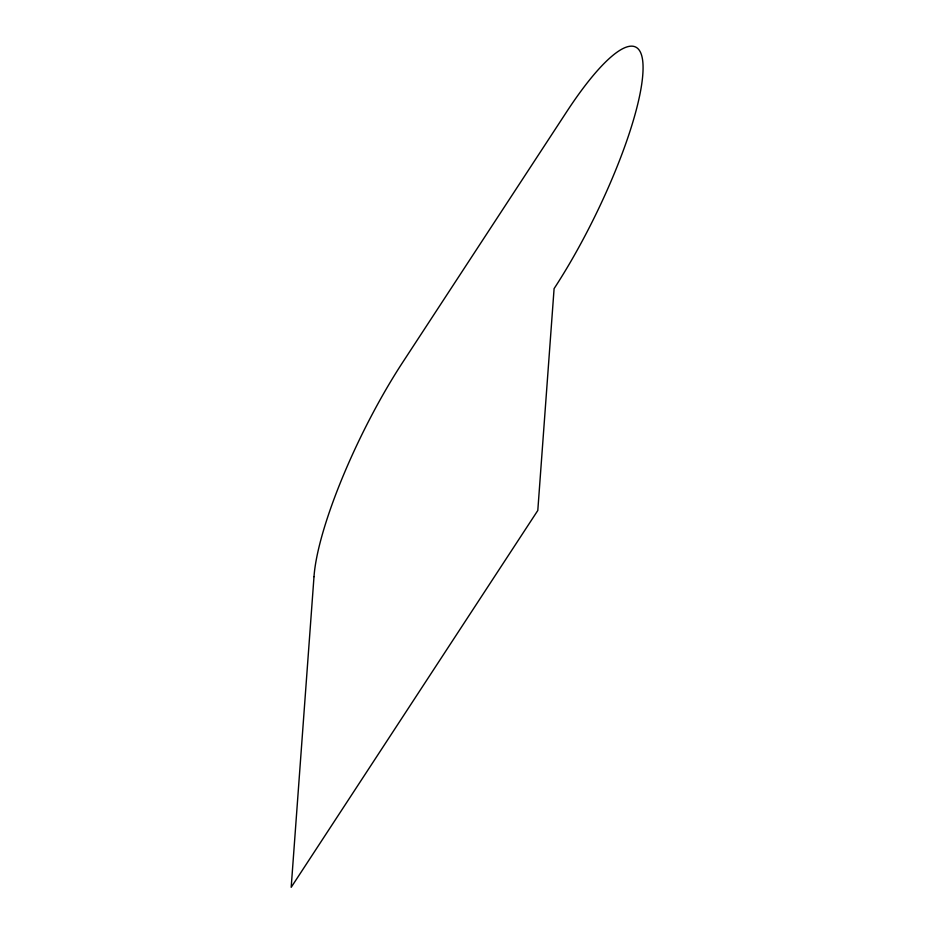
<?xml version="1.0" encoding="UTF-8"?>
<svg xmlns="http://www.w3.org/2000/svg" width="934" height="934" viewBox="0 0 934 934"><rect width="100%" height="100%" fill="white"/><g stroke="black" fill="none" stroke-linecap="round" stroke-linejoin="round"><path stroke-width="1.4" d="M313.999 576.675L291.186 887.3L537.797 510.478L554.096 288.606A170.315 38.025 -63.8 0 0 642.814 74.253A170.315 38.025 -63.8 0 0 567.125 111.099L402.717 362.31A170.315 38.025 -63.8 0 0 313.999 576.675"/></g></svg>
